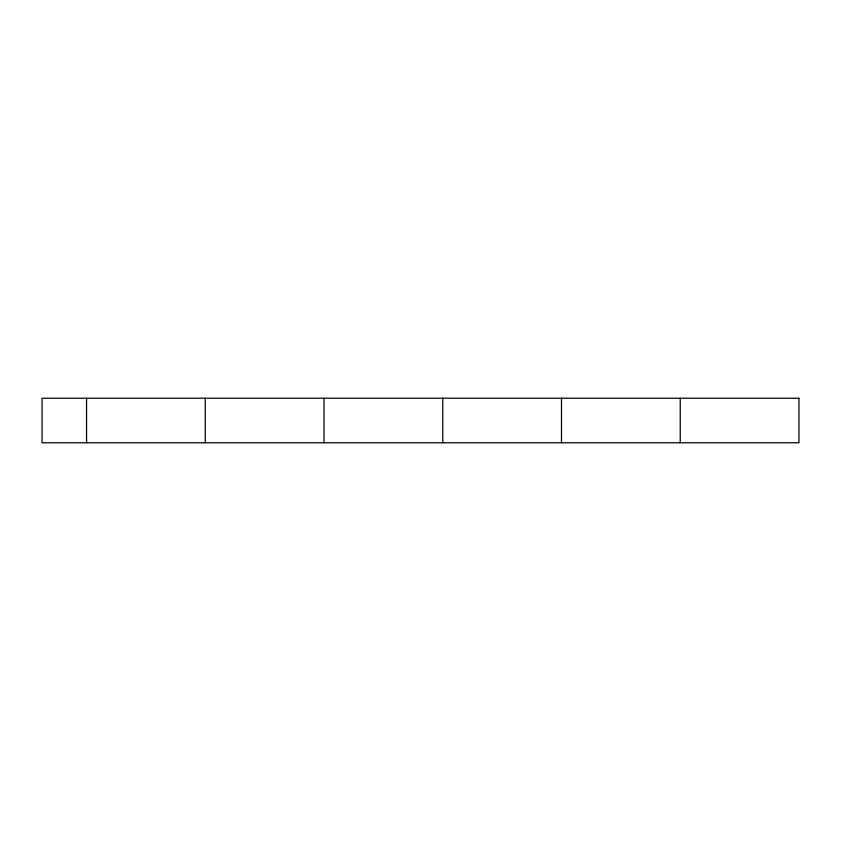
<?xml version="1.0" encoding="UTF-8"?>
<svg xmlns="http://www.w3.org/2000/svg" width="841" height="841" viewBox="0 0 841 841"><rect width="100%" height="100%" fill="white"/><g stroke="black" fill="none" stroke-linecap="round" stroke-linejoin="round"><path stroke-width="1.26" d="M680.222 398.235L680.222 442.765M561.494 398.235L561.494 442.765M442.765 398.235L442.765 442.765M324.037 398.235L324.037 442.765M205.299 398.235L205.299 442.765M86.57 398.235L86.57 442.765M798.95 398.235L42.05 398.235L42.05 442.765L798.95 442.765L798.95 398.235"/></g></svg>
